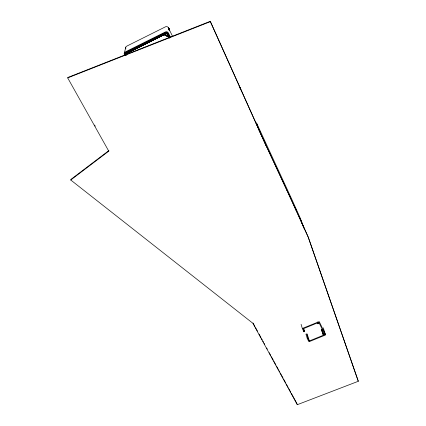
<?xml version="1.0" encoding="UTF-8"?>
<svg xmlns="http://www.w3.org/2000/svg" width="426" height="426" viewBox="0 0 426 426"><rect width="100%" height="100%" fill="white"/><g stroke="black" fill="none" stroke-linecap="round" stroke-linejoin="round"><path stroke-width="0.64" d="M168.584 33.958L168.456 35.512L168.302 33.904M163.376 34.053L163.233 34.277L163.387 33.968M169.367 37.094L163.243 34.059M70.759 180.017L108.768 151.155L108.902 150.548L70.972 179.357L70.759 180.017L252.884 323.286L297.273 404.7L358.303 381.275L308.339 237.426L287.039 190.614M163.238 34.533L163.355 34.863L163.238 34.533L155.772 37.818L163.355 34.863M124.2 53.585L125.814 47.132M155.884 38.58L155.719 38.255L155.884 38.58L148.509 41.498M148.317 41.956L148.434 42.286L148.317 41.956L140.953 45.193L148.434 42.286M133.588 48.857L140.9 45.646L133.588 48.857L141.017 45.976M133.04 49.837L126.245 52.51L133.503 49.325L133.62 49.65L133.503 49.325M303.935 228.309L303.994 227.857M108.768 151.155L67.697 77.899L67.931 77.431L210.268 21.3L266.415 146.331L287.103 190.646M168.259 27.498L168.574 27.45L168.542 28.952M168.936 28.739C169.66 30.39 168.968 26.689 168.941 30.049M169.383 36.828C168.185 36.95 170.363 36.482 169.351 35.363M125.995 53.17C126.623 52.808 125.43 54.267 126.298 55.055M318.094 323.6C317.514 321.284 318.446 326.572 317.535 322.061M323.414 334.634C322.919 334.799 322.871 331.992 321.934 330.272M125.585 55.295L124.562 53.325L165.906 32.483L167.945 33.526L168.771 35.31M124.605 53.41L165.9 32.568L168.148 33.478L169.724 37.025M124.562 53.325L125.947 52.808M140.665 45.385L165.98 32.621M124.733 53.548L128.269 51.764M130.036 50.875L134.749 48.495M135.931 47.904L142.998 44.336M144.18 43.745L156.55 37.504M157.726 36.908L165.975 32.749L167.94 33.659L169.596 37.232M125.489 54.869L124.903 53.687L127.843 52.201M130.196 51.019L134.898 48.649M137.252 47.462L142.545 44.799M144.899 43.612L149.601 41.242M151.368 40.353L157.247 37.392M158.424 36.801L166.065 32.951L167.759 33.761L169.441 37.35M125.143 55.375L124.403 53.98L165.895 33.074L167.94 34.117L169.601 37.834M124.44 54.07L166.065 32.951M125.792 53.463L165.97 33.207M124.573 54.208L165.97 33.34L167.94 34.25M127.134 53.01L124.775 54.198L125.366 55.385M131.852 50.635L134.802 49.15M140.111 46.477L142.47 45.289M147.188 42.909L166.06 33.409L167.753 34.218L169.447 37.823M169.447 37.957L167.753 34.352L166.06 33.537L124.743 54.347L166.161 33.697L166.06 33.409M124.887 54.427L166.06 33.537M168.302 35.204L168.6 35.369M155.772 37.818L163.302 34.597M155.927 37.807L163.35 34.692M155.82 37.919L163.371 34.799M148.328 41.413L155.767 38.249M148.349 41.514L155.825 38.313M150.208 40.784L155.879 38.409M148.397 41.615L155.9 38.516M141.672 44.821L148.381 42.014M140.953 45.193L148.434 42.115M141.006 45.289L148.45 42.217M133.567 48.756L140.963 45.704M133.636 48.958L140.963 45.981M126.224 52.409L133.567 49.384M126.245 52.51L133.62 49.485M126.298 52.611L133.508 49.602M301.091 324.308L302.417 328.765L303.94 331.827L304.638 331.545L303.695 328.403M323.27 327.839L325.523 334.99L309.249 341.652L308.77 341.524L307.268 338.51L307.961 338.228L306.613 333.792M307.961 338.228L309.324 340.97L324.788 334.66L324.154 332.807M67.697 77.899L210.369 21.646L210.268 21.3M255.946 123.045L256.681 123.295L292.156 200.066L300.074 217.734L303.797 227.441M140.9 45.646L140.905 45.923M124.403 53.98L125.175 55.231M165.895 33.074L168.148 34.069L169.452 37.03M259.088 130.873L259.514 131.181M167.194 33.361L166.071 32.818L167.12 33.494M163.302 33.973L169.372 37.014M164.431 34.708L169.33 37.2M163.206 34.165L169.271 37.286M163.201 34.245L169.218 37.318M124.903 53.687L125.633 54.943M165.874 32.467L165.975 32.749M94.593 125.015L95.243 126.176M253.039 323.009L254.94 326.497M255.573 327.658L257.469 331.146M259.056 334.048L260.952 337.536M261.585 338.697L262.219 339.857M262.853 341.018L263.486 342.185M264.12 343.345L264.754 344.506M266.649 347.989L267.283 349.155M269.184 352.637L270.766 355.545M271.399 356.706L273.3 360.188M273.934 361.354L275.835 364.837M276.463 365.998L278.364 369.486M278.998 370.647L279.632 371.807M280.265 372.968L283.114 378.197M283.748 379.358L285.649 382.846M286.277 384.007L288.178 387.495M288.812 388.656L290.713 392.138M291.347 393.305L296.725 403.177M304.638 331.545L303.248 328.755L318.861 322.333L324.788 334.66M172.578 36.38L168.286 27.61A2.146 2.077 69.2 0 0 165.57 26.774L126.708 46.168A2.13 2.034 49.7 0 0 125.899 48.942M170.576 37.451L168.286 32.786A2.21 2.146 67.4 0 0 165.474 31.923L125.287 51.929A2.199 2.098 47.2 0 0 124.456 54.789M168.142 33.808L169.905 37.387M168.132 34.144L168.701 35.299M124.77 53.404L125.34 54.565M325.613 334.65L319.228 321.609L302.625 328.345L302.417 328.765M124.626 53.319L125.196 54.496M167.881 34.399L169.266 37.318M169.271 37.919L167.604 34.325L166.135 33.595L124.946 54.422M286.762 190.017L259.775 131.767M286.847 189.98L296.24 210.46M210.369 21.646L266.633 146.922M295.974 209.768L308.051 236.691L358.303 381.275M300.021 218.176L302.551 224.731M303.014 225.924L303.701 227.713M256.558 123.125L259.386 131.006M256.271 122.992L258.007 127.843M321.71 329.378L323.483 334.538M321.587 329.362L323.275 334.346M321.47 329.41L323.297 334.682M321.609 330.129L323.174 334.666M317.663 322.077L318.169 323.504M317.556 322.402L317.977 323.653M317.434 322.386L317.849 323.632M307.194 333.973L309.324 340.97M305.932 334.069L307.268 338.51M303.376 329.942L303.94 331.827M297.044 403.757L297.273 404.7M126.314 53.207L126.65 55.023M126.224 53.053L126.426 54.507M126.117 53.064L126.33 54.986M169.308 28.808L169.34 30.922M169.207 28.696L169.213 30.012M169.244 35.252L169.25 36.561M169.063 28.67L169.069 29.985M168.574 27.45L168.579 29.405M168.552 34.165L168.552 35.464M168.499 27.376L168.504 29.325M168.51 33.878L168.51 35.177M168.398 33.856L168.398 35.156M240.179 88.288A11.885 11.539 -31.5 0 1 240.759 89.678M239.146 86.201A11.843 11.502 -31.8 0 1 240.775 89.865M239.774 87.463A11.933 11.587 -31.5 0 1 240.791 89.63M124.871 54.933A1.603 1.528 47 0 1 124.68 54.187M124.706 53.884A1.603 1.528 47 0 1 125.494 52.84L165.735 32.813A1.608 1.566 67.2 0 1 167.849 33.563M124.967 54.533A1.597 1.523 47.2 0 1 124.807 54.097M124.775 53.793A1.597 1.523 47.2 0 1 125.59 52.446L165.741 32.467A1.608 1.56 67.4 0 1 167.849 33.212"/></g></svg>
